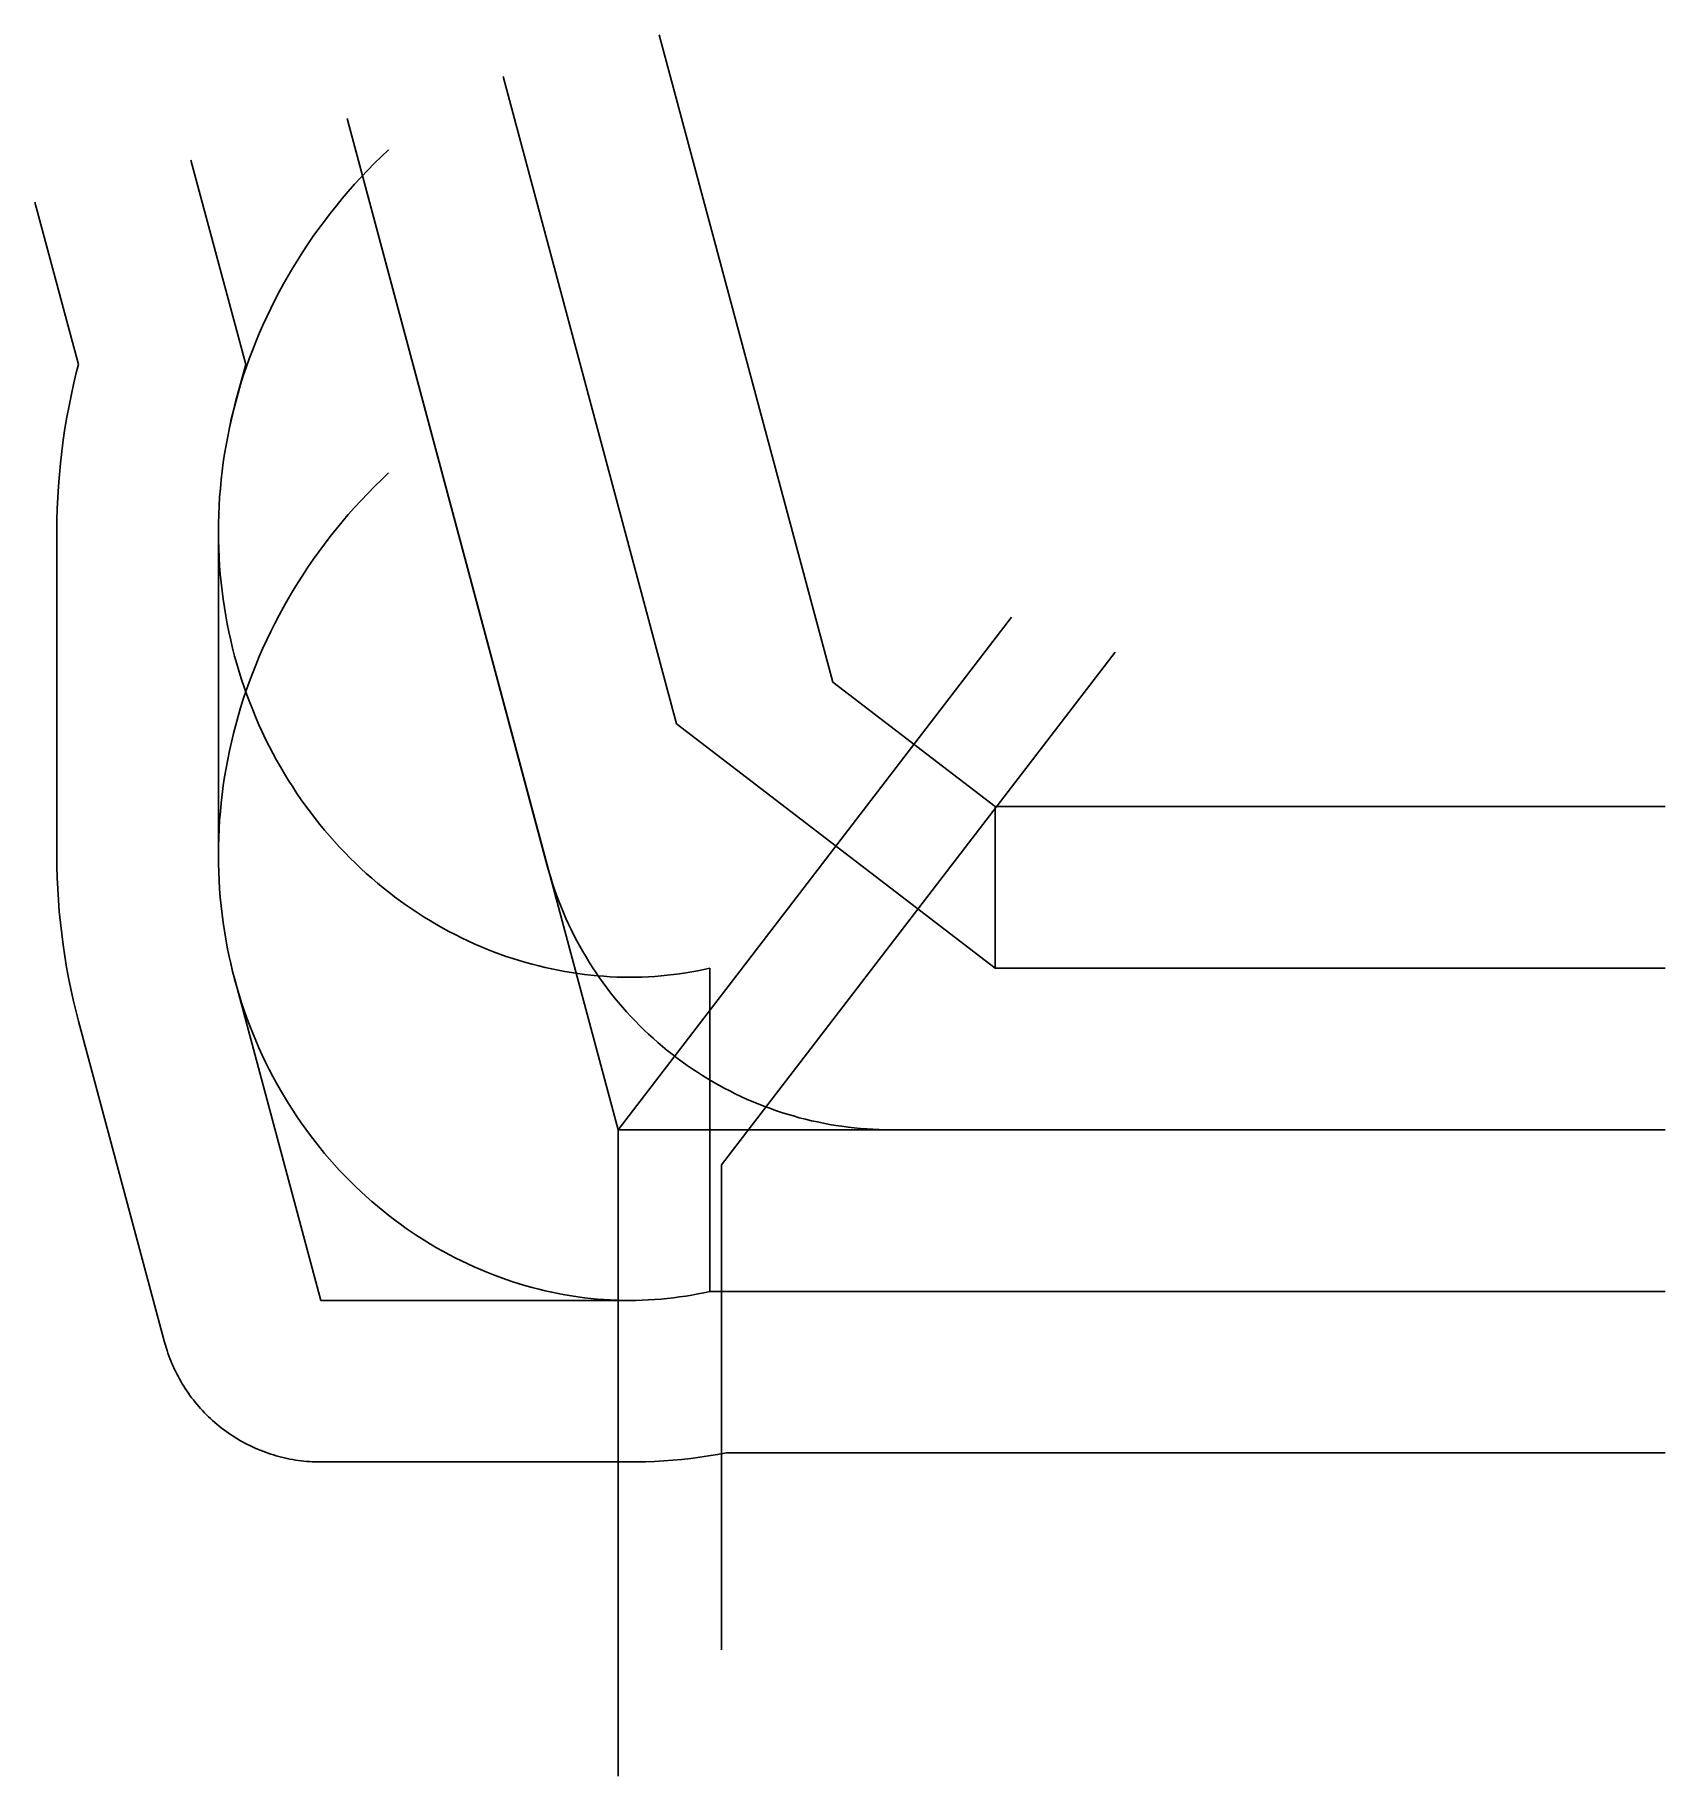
# Model space of a CAD drawing. Header units: metres. Extents: x -8355 to 15000, y -9260 to 15687.
import ezdxf

# ---------------------------------------------------------------- set-up
doc = ezdxf.new("R2010")
doc.units = ezdxf.units.M

msp = doc.modelspace()

# ---------------------------------------------------------------- linework, layer by layer
at = {"color": 1}
for p, q in [((590, 15687), (3075, 6414)), ((-1646, 15088), (839, 5815)), ((0, 0), (-3882, 14489)), ((-5334, 10963), (-6118, 13890)), ((-7731, 10963), (-8355, 13291)), ((-5478, 10428), (-5334, 10963)), ((-8039, 3938), (-8039, 8568)), ((-5724, 3938), (-5724, 8568)), ((5400, 4630), (3075, 6414)), ((5400, 2315), (839, 5815)), ((15000, 4630), (5400, 4630)), ((5400, 2315), (5400, 4630)), ((1313, 2315), (1313, -2315)), ((15000, 2315), (5400, 2315)), ((-4259, -2444), (-5491, 2155)), ((-7727, 1556), (-6495, -3044)), ((15000, 0), (0, 0)), ((166, -2444), (-4259, -2444)), ((15000, -2315), (1313, -2315)), ((1551, -4630), (15000, -4630)), ((166, -4759), (-4259, -4759))]:
    msp.add_line(p, q, dxfattribs=at)
for points in [[(15000, 0), (3918, 0), (3829, 1), (3740, 3), (3651, 7), (3562, 12), (3473, 19), (3384, 28), (3296, 38), (3207, 50), (3119, 63), (3031, 78), (2944, 94), (2856, 112), (2769, 131), (2683, 152), (2596, 174), (2511, 198), (2425, 223), (2340, 250), (2256, 278), (2172, 308), (2088, 339), (2005, 372), (1923, 406), (1841, 441), (1760, 478), (1680, 517), (1600, 557), (1521, 598), (1443, 640), (1365, 684), (1288, 729), (1212, 776), (1137, 824), (1063, 873), (989, 923), (917, 975), (845, 1028), (774, 1082), (705, 1138), (636, 1195), (568, 1252), (501, 1311), (436, 1372), (371, 1433), (307, 1495), (245, 1559), (184, 1624), (123, 1689), (64, 1756), (7, 1824), (-50, 1893), (-106, 1962), (-160, 2033), (-213, 2105), (-265, 2177), (-315, 2251), (-364, 2325), (-412, 2400), (-459, 2476), (-504, 2553), (-548, 2631), (-590, 2709), (-632, 2788), (-671, 2868), (-710, 2948), (-747, 3029), (-782, 3111), (-816, 3193), (-849, 3276), (-880, 3360), (-910, 3444), (-938, 3528), (-965, 3613), (-990, 3699), (-1014, 3784), (-1014, 3784), (-3882, 14489)], [(1313, 2315), (1228, 2296), (1143, 2279), (1056, 2263), (969, 2248), (882, 2235), (794, 2224), (705, 2214), (616, 2205), (527, 2198), (437, 2193), (346, 2189), (256, 2186), (164, 2186), (73, 2186), (-19, 2189), (-111, 2193), (-204, 2199), (-296, 2206), (-389, 2215), (-482, 2225), (-575, 2238), (-669, 2252), (-762, 2267), (-856, 2285), (-949, 2304), (-1042, 2325), (-1136, 2347), (-1229, 2371), (-1323, 2397), (-1416, 2425), (-1509, 2454), (-1601, 2485), (-1694, 2518), (-1786, 2552), (-1878, 2589), (-1970, 2627), (-2061, 2666), (-2152, 2708), (-2243, 2751), (-2333, 2796), (-2422, 2843), (-2511, 2891), (-2600, 2941), (-2688, 2993), (-2775, 3047), (-2862, 3102), (-2948, 3159), (-3033, 3217), (-3117, 3278), (-3201, 3340), (-3284, 3403), (-3366, 3468), (-3447, 3535), (-3527, 3604), (-3607, 3674), (-3685, 3746), (-3762, 3819), (-3838, 3894), (-3914, 3971), (-3988, 4049), (-4061, 4129), (-4132, 4210), (-4203, 4292), (-4272, 4376), (-4340, 4462), (-4407, 4549), (-4472, 4638), (-4537, 4728), (-4599, 4819), (-4661, 4912), (-4720, 5006), (-4779, 5101), (-4836, 5198), (-4891, 5296), (-4945, 5395), (-4997, 5495), (-5048, 5597), (-5097, 5700), (-5144, 5804), (-5190, 5909), (-5234, 6015), (-5276, 6122), (-5317, 6231), (-5355, 6340), (-5392, 6450), (-5427, 6562), (-5460, 6674), (-5492, 6787), (-5521, 6901), (-5549, 7016), (-5574, 7132), (-5598, 7248), (-5620, 7365), (-5639, 7483), (-5657, 7602), (-5673, 7721), (-5686, 7841), (-5698, 7961), (-5707, 8082), (-5715, 8203), (-5720, 8325), (-5723, 8447), (-5724, 8570), (-5723, 8693), (-5720, 8816), (-5715, 8940), (-5707, 9064), (-5697, 9188), (-5685, 9312), (-5671, 9436), (-5655, 9561), (-5636, 9685), (-5615, 9809), (-5592, 9934), (-5567, 10058), (-5539, 10182), (-5509, 10306), (-5477, 10430), (-5443, 10554), (-5406, 10677), (-5368, 10800), (-5326, 10923), (-5283, 11045), (-5238, 11167), (-5190, 11288), (-5140, 11409), (-5087, 11529), (-5033, 11648), (-4976, 11767), (-4917, 11885), (-4856, 12003), (-4793, 12119), (-4727, 12235), (-4659, 12350), (-4589, 12464), (-4517, 12578), (-4443, 12690), (-4366, 12801), (-4288, 12911), (-4207, 13020), (-4124, 13128), (-4040, 13234), (-3953, 13340), (-3864, 13444), (-3773, 13547), (-3680, 13648), (-3585, 13748), (-3488, 13847), (-3389, 13944), (-3288, 14040), (-3288, 14040)], [(-8039, 8568), (-8038, 8732), (-8034, 8895), (-8026, 9059), (-8016, 9223), (-8003, 9388), (-7988, 9552), (-7969, 9716), (-7947, 9881), (-7923, 10045), (-7895, 10210), (-7865, 10374), (-7831, 10538), (-7795, 10701), (-7756, 10864), (-7731, 10963)], [(-5724, 8568), (-5723, 8691), (-5720, 8814), (-5715, 8938), (-5707, 9062), (-5697, 9186), (-5685, 9310), (-5671, 9434), (-5655, 9559), (-5636, 9683), (-5615, 9808), (-5592, 9932), (-5567, 10056), (-5540, 10180), (-5510, 10304), (-5478, 10428), (-5478, 10428)], [(1313, -2315), (1228, -2334), (1143, -2351), (1056, -2367), (969, -2382), (882, -2395), (794, -2406), (705, -2416), (616, -2425), (527, -2432), (437, -2437), (346, -2441), (256, -2444), (164, -2444), (73, -2444), (-19, -2441), (-111, -2437), (-204, -2431), (-296, -2424), (-389, -2415), (-482, -2405), (-575, -2392), (-669, -2378), (-762, -2363), (-856, -2345), (-949, -2326), (-1042, -2305), (-1136, -2283), (-1229, -2259), (-1323, -2233), (-1416, -2205), (-1509, -2176), (-1601, -2145), (-1694, -2112), (-1786, -2078), (-1878, -2041), (-1970, -2003), (-2061, -1964), (-2152, -1922), (-2243, -1879), (-2333, -1834), (-2422, -1787), (-2511, -1739), (-2600, -1689), (-2688, -1637), (-2775, -1583), (-2862, -1528), (-2948, -1471), (-3033, -1413), (-3117, -1352), (-3201, -1290), (-3284, -1227), (-3366, -1162), (-3447, -1095), (-3527, -1026), (-3607, -956), (-3685, -884), (-3762, -811), (-3838, -736), (-3914, -659), (-3988, -581), (-4061, -501), (-4132, -420), (-4203, -338), (-4272, -254), (-4340, -168), (-4407, -81), (-4472, 8), (-4537, 98), (-4599, 189), (-4661, 282), (-4720, 376), (-4779, 471), (-4836, 568), (-4891, 666), (-4945, 765), (-4997, 865), (-5048, 967), (-5097, 1070), (-5144, 1174), (-5190, 1279), (-5234, 1385), (-5276, 1492), (-5317, 1601), (-5355, 1710), (-5392, 1820), (-5427, 1932), (-5460, 2044), (-5492, 2157), (-5521, 2271), (-5549, 2386), (-5574, 2502), (-5598, 2618), (-5620, 2735), (-5639, 2853), (-5657, 2972), (-5673, 3091), (-5686, 3211), (-5698, 3331), (-5707, 3452), (-5715, 3573), (-5720, 3695), (-5723, 3817), (-5724, 3940), (-5723, 4063), (-5720, 4186), (-5715, 4310), (-5707, 4434), (-5697, 4558), (-5685, 4682), (-5671, 4806), (-5655, 4931), (-5636, 5055), (-5615, 5179), (-5592, 5304), (-5567, 5428), (-5539, 5552), (-5509, 5676), (-5477, 5800), (-5443, 5924), (-5406, 6047), (-5368, 6170), (-5326, 6293), (-5283, 6415), (-5238, 6537), (-5190, 6658), (-5140, 6779), (-5087, 6899), (-5033, 7018), (-4976, 7137), (-4917, 7255), (-4856, 7373), (-4793, 7489), (-4727, 7605), (-4659, 7720), (-4589, 7834), (-4517, 7948), (-4443, 8060), (-4366, 8171), (-4288, 8281), (-4207, 8390), (-4124, 8498), (-4040, 8604), (-3953, 8710), (-3864, 8814), (-3773, 8917), (-3680, 9018), (-3585, 9118), (-3488, 9217), (-3389, 9314), (-3288, 9410), (-3288, 9410)], [(0, -9260), (0, 0), (5637, 7346)], [(7119, 6843), (1482, -503), (1482, -7448)], [(-7727, 1556), (-7767, 1709), (-7804, 1863), (-7838, 2019), (-7870, 2175), (-7899, 2331), (-7926, 2489), (-7949, 2648), (-7970, 2807), (-7989, 2967), (-8004, 3127), (-8017, 3289), (-8027, 3450), (-8034, 3612), (-8038, 3775), (-8039, 3938)], [(-5491, 2155), (-5521, 2269), (-5548, 2384), (-5574, 2500), (-5598, 2616), (-5619, 2733), (-5639, 2851), (-5657, 2970), (-5673, 3089), (-5686, 3209), (-5698, 3329), (-5707, 3450), (-5715, 3571), (-5720, 3693), (-5723, 3816), (-5724, 3938)], [(1313, -2315), (1228, -2334), (1143, -2351), (1056, -2367), (969, -2382), (882, -2395), (794, -2406), (705, -2416), (616, -2425), (527, -2432), (437, -2437), (346, -2441), (256, -2444), (166, -2444)], [(-4259, -4759), (-4299, -4759), (-4340, -4758), (-4380, -4756), (-4420, -4754), (-4461, -4751), (-4501, -4747), (-4541, -4742), (-4581, -4737), (-4621, -4731), (-4661, -4724), (-4701, -4717), (-4740, -4709), (-4780, -4700), (-4819, -4691), (-4858, -4681), (-4897, -4670), (-4936, -4658), (-4974, -4646), (-5013, -4633), (-5051, -4620), (-5088, -4606), (-5126, -4591), (-5163, -4575), (-5200, -4559), (-5237, -4543), (-5274, -4525), (-5310, -4507), (-5346, -4488), (-5381, -4469), (-5416, -4449), (-5451, -4429), (-5486, -4408), (-5520, -4386), (-5553, -4364), (-5587, -4341), (-5620, -4317), (-5652, -4293), (-5684, -4269), (-5716, -4244), (-5747, -4218), (-5778, -4192), (-5808, -4165), (-5838, -4138), (-5867, -4110), (-5896, -4081), (-5924, -4053), (-5952, -4023), (-5979, -3993), (-6006, -3963), (-6032, -3932), (-6058, -3901), (-6083, -3870), (-6108, -3838), (-6132, -3805), (-6155, -3772), (-6178, -3739), (-6200, -3705), (-6222, -3671), (-6243, -3637), (-6264, -3602), (-6284, -3567), (-6303, -3531), (-6322, -3495), (-6340, -3459), (-6357, -3423), (-6374, -3386), (-6390, -3349), (-6405, -3312), (-6420, -3274), (-6434, -3236), (-6448, -3198), (-6461, -3160), (-6473, -3121), (-6484, -3083), (-6495, -3044)], [(1551, -4630), (1425, -4653), (1298, -4673), (1171, -4692), (1042, -4708), (914, -4722), (784, -4734), (654, -4744), (524, -4751), (393, -4756), (261, -4759), (166, -4759)]]:
    msp.add_lwpolyline(points, dxfattribs=at)

doc.saveas('drawing.dxf')
